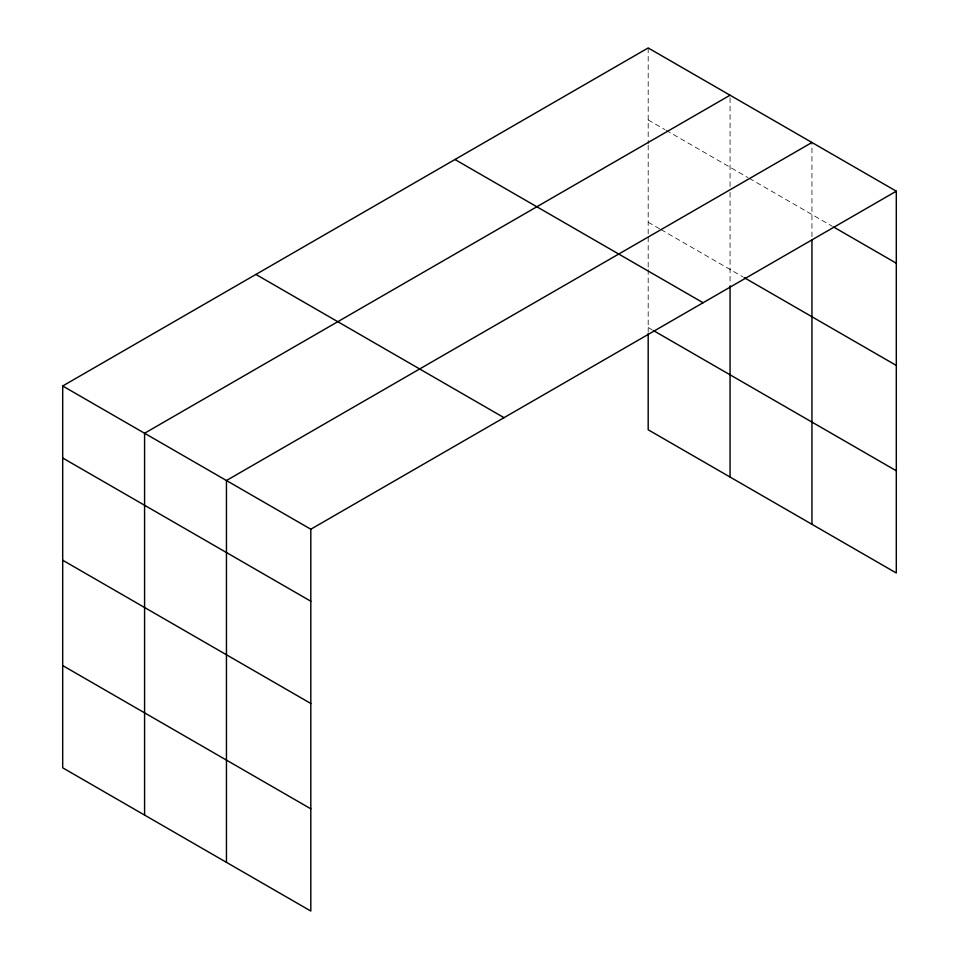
<?xml version="1.0" encoding="UTF-8"?>
<svg xmlns="http://www.w3.org/2000/svg" width="959" height="959" viewBox="0 0 959 959"><rect width="100%" height="100%" fill="white"/><g stroke="black" fill="none" stroke-linecap="round" stroke-linejoin="round"><path stroke-width="0.72" stroke-dasharray="4.79 3.6" d="M730.063 192.423L730.063 284.308M730.063 186.49L730.063 95.217M811.949 236.729L811.949 142.495M648.188 119.959L664.827 129.561M666.097 130.304L747.972 177.571M749.255 178.314L832.388 226.312M648.188 222.2L659.708 228.841M660.979 229.585L742.865 276.851M648.188 327.534L652.024 329.752M648.188 47.95L648.188 143.67M648.188 145.145L648.188 235.554M648.188 237.041L648.188 268.196M648.188 269.671L648.188 331.982"/><path stroke-width="1.44" d="M811.949 239.69L811.949 524.321M62.695 385.986L310.812 529.224L310.812 911.05L62.695 767.811L62.695 385.986L648.188 47.95L896.305 191.189L896.305 573.014L648.188 429.776L648.188 333.468M730.063 95.217L144.581 433.252L144.581 815.078M811.949 142.495L226.456 480.519L226.456 862.345M310.812 529.224L896.305 191.189M833.671 227.043L896.305 263.21M744.136 277.595L896.305 365.439M454.974 159.506L703.091 302.744M653.307 330.495L896.305 470.785M255.909 274.43L504.026 417.68M62.695 457.994L310.812 601.233M62.695 560.224L310.812 703.474M62.695 665.57L310.812 808.809M730.063 285.794L730.063 477.043"/></g></svg>
